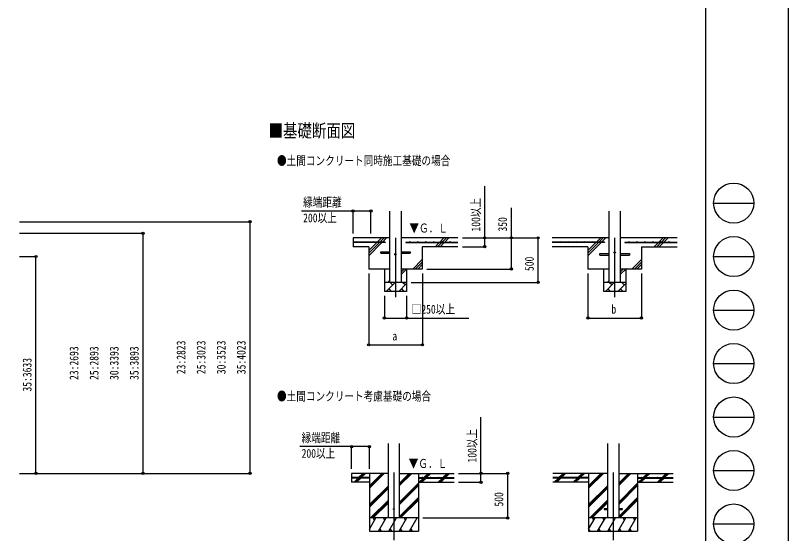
# Model space of a CAD drawing. Units: millimetres, scale not verified. Extents: x -12615 to 12615, y -8910 to 8910.
# Drawn here: x 3946 to 12615, y -5657 to 155 of the extents above; entities that cross this region are included whole.
import ezdxf
from ezdxf.enums import TextEntityAlignment as Align

# ---------------------------------------------------------------- set-up
doc = ezdxf.new("R2010")
doc.units = ezdxf.units.MM
doc.header["$LTSCALE"] = 40
for name, color, linetype in [('0-2_USER1', 3, 'Continuous'), ('0-3_YKK_12', 2, 'Continuous'), ('0-4_YKK_13', 4, 'Continuous'), ('0-5_YKK_A1', 4, 'Continuous'), ('0-6_YKK_D', 6, 'Continuous'), ('0-7_YKK_ZWAK', 7, 'Continuous')]:
    doc.layers.add(name, color=color, linetype=linetype)
doc.styles.add('ＭＳ ゴシック', font='')
doc.styles.get('ＭＳ ゴシック').set_extended_font_data('MS Gothic')

msp = doc.modelspace()

# ---------------------------------------------------------------- linework, layer by layer
at = {"layer": '0-3_YKK_12'}
for p, q in [((8207.44, -2340.08), (8207.44, -3006.03)), ((10664.82, -2340.08), (10664.82, -3006.03)), ((8190.37, -4972.97), (8190.37, -5732.18)), ((10647.76, -4972.97), (10647.76, -5732.18))]:
    msp.add_line(p, q, dxfattribs=at)
at = {"layer": '0-4_YKK_13'}
for p, q in [((8042.44, -2497.08), (8144.94, -2497.08)), ((8042.44, -2513.08), (8042.44, -2497.08)), ((8042.44, -2513.08), (8144.94, -2513.08)), ((8269.94, -2497.08), (8372.44, -2497.08)), ((8269.94, -2513.08), (8372.44, -2513.08)), ((8372.44, -2497.08), (8372.44, -2513.08)), ((10499.82, -2517.08), (10602.32, -2517.08)), ((10499.82, -2533.08), (10499.82, -2517.08)), ((10499.82, -2533.08), (10602.32, -2533.08)), ((10727.32, -2517.08), (10829.82, -2517.08)), ((10727.32, -2533.08), (10829.82, -2533.08)), ((10829.82, -2517.08), (10829.82, -2533.08)), ((10547.76, -5377.68), (10547.76, -5386.68)), ((10547.76, -5377.68), (10585.26, -5377.68)), ((10547.76, -5386.68), (10585.26, -5386.68)), ((10710.26, -5377.68), (10747.76, -5377.68)), ((10710.26, -5386.68), (10747.76, -5386.68)), ((10747.76, -5377.68), (10747.76, -5386.68))]:
    msp.add_line(p, q, dxfattribs=at)
for centre, radius in [((10664.82, -2505.08), 8), ((8207.44, -2525.08), 8), ((8190.37, -5382.18), 5)]:
    msp.add_circle(centre, radius, dxfattribs=at)
at = {"layer": '0-5_YKK_A1'}
for p, q in [((8144.94, -2840.08), (8144.94, -2040.08)), ((8269.94, -2040.08), (8269.94, -2840.08)), ((10602.32, -2840.08), (10602.32, -2040.08)), ((10727.32, -2040.08), (10727.32, -2840.08)), ((8144.94, -2340.08), (7732.44, -2340.08)), ((7732.44, -2340.08), (7732.44, -2440.08)), ((8003.37, -2387.58), (8050.87, -2340.08)), ((8031.65, -2387.58), (8079.15, -2340.08)), ((8059.94, -2387.58), (8107.44, -2340.08)), ((8907.44, -2340.08), (8269.94, -2340.08)), ((8703.37, -2387.58), (8750.87, -2340.08)), ((8731.65, -2387.58), (8779.15, -2340.08)), ((8759.94, -2387.58), (8807.44, -2340.08)), ((10602.32, -2340.08), (9964.82, -2340.08)), ((10460.76, -2387.58), (10508.26, -2340.08)), ((10489.04, -2387.58), (10536.54, -2340.08)), ((10517.32, -2387.58), (10564.82, -2340.08)), ((11364.82, -2340.08), (10727.32, -2340.08)), ((11160.76, -2387.58), (11208.26, -2340.08)), ((11189.04, -2387.58), (11236.54, -2340.08)), ((11217.32, -2387.58), (11264.82, -2340.08)), ((8092.44, -2387.58), (7732.44, -2387.58)), ((8092.44, -2392.58), (7732.44, -2392.58)), ((7907.44, -2540.08), (8054.94, -2392.58)), ((7907.44, -2483.52), (7998.37, -2392.58)), ((7907.44, -2511.8), (8026.65, -2392.58)), ((8092.44, -2387.58), (8092.44, -2392.58)), ((8322.44, -2387.58), (8907.44, -2387.58)), ((8322.44, -2387.58), (8322.44, -2392.58)), ((8322.44, -2392.58), (8907.44, -2392.58)), ((8650.87, -2440.08), (8698.37, -2392.58)), ((8679.15, -2440.08), (8726.65, -2392.58)), ((8707.44, -2440.08), (8754.94, -2392.58)), ((10549.82, -2387.58), (9964.82, -2387.58)), ((10549.82, -2392.58), (9964.82, -2392.58)), ((10364.82, -2540.08), (10512.32, -2392.58)), ((10364.82, -2483.52), (10455.76, -2392.58)), ((10364.82, -2511.8), (10484.04, -2392.58)), ((10549.82, -2387.58), (10549.82, -2392.58)), ((10779.82, -2387.58), (11364.82, -2387.58)), ((10779.82, -2387.58), (10779.82, -2392.58)), ((10779.82, -2392.58), (11364.82, -2392.58)), ((11108.26, -2440.08), (11155.76, -2392.58)), ((11136.54, -2440.08), (11184.04, -2392.58)), ((11164.82, -2440.08), (11212.32, -2392.58)), ((7907.44, -2440.08), (7732.44, -2440.08)), ((7907.44, -2440.08), (7907.44, -2690.08)), ((8907.44, -2440.08), (8507.44, -2440.08)), ((8507.44, -2440.08), (8507.44, -2690.08)), ((10364.82, -2440.08), (9964.82, -2440.08)), ((10364.82, -2440.08), (10364.82, -2690.08)), ((10964.82, -2440.08), (10964.82, -2690.08)), ((10964.82, -2440.08), (11364.82, -2440.08)), ((8400.87, -2690.08), (8507.44, -2583.52)), ((10858.26, -2690.08), (10964.82, -2583.52)), ((8429.15, -2690.08), (8507.44, -2611.8)), ((8457.44, -2690.08), (8507.44, -2640.08)), ((10886.54, -2690.08), (10964.82, -2611.8)), ((10914.82, -2690.08), (10964.82, -2640.08)), ((8144.94, -2690.08), (7907.44, -2690.08)), ((8082.44, -2690.08), (8082.44, -2940.08)), ((8269.94, -2751.75), (8331.6, -2690.08)), ((8269.94, -2723.47), (8303.32, -2690.08)), ((8507.44, -2690.08), (8269.94, -2690.08)), ((8332.44, -2690.08), (8332.44, -2940.08)), ((10602.32, -2690.08), (10364.82, -2690.08)), ((10539.82, -2690.08), (10539.82, -2940.08)), ((10727.32, -2751.75), (10788.99, -2690.08)), ((10727.32, -2723.47), (10760.71, -2690.08)), ((10964.82, -2690.08), (10727.32, -2690.08)), ((10789.82, -2690.08), (10789.82, -2940.08)), ((8332.44, -2840.08), (8082.44, -2840.08)), ((8103.17, -2940.08), (8203.17, -2840.08)), ((8125.03, -2840.08), (8144.94, -2820.18)), ((8174.62, -2868.64), (8146.07, -2840.08)), ((8244.59, -2940.08), (8332.44, -2852.24)), ((8316.04, -2868.64), (8287.49, -2840.08)), ((10789.82, -2840.08), (10539.82, -2840.08)), ((10560.56, -2940.08), (10660.56, -2840.08)), ((10582.42, -2840.08), (10602.32, -2820.18)), ((10632.01, -2868.64), (10603.45, -2840.08)), ((10701.98, -2940.08), (10789.82, -2852.24)), ((10773.43, -2868.64), (10744.88, -2840.08)), ((8332.44, -2940.08), (8082.44, -2940.08)), ((8131.73, -2911.53), (8160.28, -2940.08)), ((8273.15, -2911.53), (8301.7, -2940.08)), ((10789.82, -2940.08), (10539.82, -2940.08)), ((10589.11, -2911.53), (10617.67, -2940.08)), ((10730.54, -2911.53), (10759.09, -2940.08)), ((8127.87, -5482.18), (8127.87, -4646.83)), ((8252.87, -5482.18), (8252.87, -4646.83)), ((10585.26, -4645.83), (10585.26, -5482.18)), ((10710.26, -4645.83), (10710.26, -5482.18)), ((7794.34, -5029.68), (7841.84, -4982.18)), ((7808.48, -5029.68), (7855.98, -4982.18)), ((7822.62, -5029.68), (7870.12, -4982.18)), ((7915.37, -4982.18), (7915.37, -5632.18)), ((7915.37, -5149.06), (8082.26, -4982.18)), ((7915.37, -5134.92), (8068.11, -4982.18)), ((7915.37, -5120.78), (8053.97, -4982.18)), ((8252.87, -5119.93), (8390.62, -4982.18)), ((8252.87, -5105.79), (8376.48, -4982.18)), ((8252.87, -5091.65), (8362.34, -4982.18)), ((8252.87, -4982.18), (8865.37, -4982.18)), ((8465.37, -4982.18), (8465.37, -5632.18)), ((8526.97, -5029.68), (8574.47, -4982.18)), ((8541.11, -5029.68), (8588.61, -4982.18)), ((8555.26, -5029.68), (8602.76, -4982.18)), ((8739.1, -5029.68), (8786.6, -4982.18)), ((8753.25, -5029.68), (8800.75, -4982.18)), ((8767.39, -5029.68), (8814.89, -4982.18)), ((10585.26, -4982.18), (9972.76, -4982.18)), ((10039.6, -5029.68), (10087.1, -4982.18)), ((10053.74, -5029.68), (10055.41, -5028.02)), ((10058.6, -5024.83), (10101.24, -4982.18)), ((10067.88, -5029.68), (10115.38, -4982.18)), ((10251.73, -5029.68), (10299.23, -4982.18)), ((10265.87, -5029.68), (10313.37, -4982.18)), ((10280.01, -5029.68), (10327.51, -4982.18)), ((10372.76, -4982.18), (10372.76, -5632.18)), ((10372.76, -5149.06), (10539.65, -4982.18)), ((10372.76, -5134.92), (10525.5, -4982.18)), ((10372.76, -5120.78), (10511.36, -4982.18)), ((10710.26, -5119.93), (10848.01, -4982.18)), ((10710.26, -5105.79), (10833.87, -4982.18)), ((10710.26, -5091.65), (10819.73, -4982.18)), ((10710.26, -4982.18), (11322.76, -4982.18)), ((10922.76, -4982.18), (10922.76, -5632.18)), ((10984.36, -5029.68), (11031.86, -4982.18)), ((10998.5, -5029.68), (11046, -4982.18)), ((11012.64, -5029.68), (11060.15, -4982.18)), ((11196.49, -5029.68), (11243.99, -4982.18)), ((11210.64, -5029.68), (11258.14, -4982.18)), ((11224.78, -5029.68), (11272.28, -4982.18)), ((7915.37, -5029.68), (7715.37, -5029.68)), ((7915.37, -5034.68), (7715.37, -5034.68)), ((7915.37, -5082.18), (7715.37, -5082.18)), ((7743.24, -5080.78), (7789.34, -5034.68)), ((7755.98, -5082.18), (7803.48, -5034.68)), ((7770.12, -5082.18), (7817.62, -5034.68)), ((7915.37, -5029.68), (7915.37, -5034.68)), ((8252.87, -5303.78), (8465.37, -5091.28)), ((8252.87, -5317.92), (8465.37, -5105.42)), ((8465.37, -5029.68), (8865.37, -5029.68)), ((8465.37, -5029.68), (8465.37, -5034.68)), ((8465.37, -5034.68), (8865.37, -5034.68)), ((8465.37, -5082.18), (8865.37, -5082.18)), ((8474.47, -5082.18), (8521.97, -5034.68)), ((8488.61, -5082.18), (8536.11, -5034.68)), ((8502.76, -5082.18), (8550.26, -5034.68)), ((8686.6, -5082.18), (8734.1, -5034.68)), ((8700.75, -5082.18), (8748.25, -5034.68)), ((8714.89, -5082.18), (8762.39, -5034.68)), ((10372.76, -5029.68), (9972.76, -5029.68)), ((10372.76, -5034.68), (9972.76, -5034.68)), ((10372.76, -5082.18), (9972.76, -5082.18)), ((9987.1, -5082.18), (10034.6, -5034.68)), ((10001.24, -5082.18), (10048.74, -5034.68)), ((10015.38, -5082.18), (10062.88, -5034.68)), ((10200.63, -5080.78), (10246.73, -5034.68)), ((10213.37, -5082.18), (10260.87, -5034.68)), ((10227.51, -5082.18), (10275.01, -5034.68)), ((10372.76, -5029.68), (10372.76, -5034.68)), ((10710.26, -5303.78), (10922.76, -5091.28)), ((10710.26, -5317.92), (10922.76, -5105.42)), ((10922.76, -5029.68), (11322.76, -5029.68)), ((10922.76, -5029.68), (10922.76, -5034.68)), ((10922.76, -5034.68), (11322.76, -5034.68)), ((10922.76, -5082.18), (11322.76, -5082.18)), ((10931.86, -5082.18), (10979.36, -5034.68)), ((10946, -5082.18), (10993.5, -5034.68)), ((10960.14, -5082.18), (11007.64, -5034.68)), ((11143.99, -5082.18), (11191.49, -5034.68)), ((11158.13, -5082.18), (11205.64, -5034.68)), ((11172.28, -5082.18), (11219.78, -5034.68)), ((7915.37, -5332.91), (8127.87, -5120.41)), ((7915.37, -5347.05), (8127.87, -5134.55)), ((7915.37, -5361.19), (8127.87, -5148.7)), ((8252.87, -5332.06), (8465.37, -5119.56)), ((10372.76, -5332.91), (10585.26, -5120.41)), ((10372.76, -5347.05), (10585.26, -5134.55)), ((10372.76, -5361.19), (10585.26, -5148.7)), ((10710.26, -5332.06), (10922.76, -5119.56)), ((7928.23, -5482.18), (8127.87, -5282.54)), ((8252.87, -5465.91), (8465.37, -5253.41)), ((8252.87, -5480.05), (8465.37, -5267.55)), ((8264.88, -5482.18), (8465.37, -5281.69)), ((10385.62, -5482.18), (10585.26, -5282.54)), ((10710.26, -5465.91), (10922.76, -5253.41)), ((10710.26, -5480.05), (10922.76, -5267.55)), ((10722.27, -5482.18), (10922.76, -5281.69)), ((7942.37, -5482.18), (8127.87, -5296.68)), ((7956.52, -5482.18), (8127.87, -5310.83)), ((10399.76, -5482.18), (10585.26, -5296.68)), ((10413.91, -5482.18), (10585.26, -5310.83)), ((8465.37, -5482.18), (7915.37, -5482.18)), ((7915.37, -5607.63), (7987.8, -5482.18)), ((7972.8, -5508.17), (7957.8, -5482.18)), ((8016.67, -5632.18), (8103.27, -5482.18)), ((8088.27, -5508.16), (8073.27, -5482.18)), ((8132.14, -5632.18), (8218.74, -5482.18)), ((8203.74, -5508.17), (8188.74, -5482.18)), ((8247.61, -5632.18), (8334.21, -5482.18)), ((8319.21, -5508.17), (8304.21, -5482.18)), ((8363.08, -5632.18), (8449.68, -5482.18)), ((8419.68, -5482.18), (8419.68, -5482.18)), ((10922.76, -5482.18), (10372.76, -5482.18)), ((10372.76, -5607.63), (10445.19, -5482.18)), ((10430.19, -5508.17), (10415.19, -5482.18)), ((10474.06, -5632.18), (10560.66, -5482.18)), ((10545.66, -5508.16), (10530.66, -5482.18)), ((10589.53, -5632.18), (10676.13, -5482.18)), ((10661.13, -5508.17), (10646.13, -5482.18)), ((10705, -5632.18), (10791.6, -5482.18)), ((10776.6, -5508.17), (10761.6, -5482.18)), ((10820.47, -5632.18), (10907.07, -5482.18)), ((10892.07, -5508.16), (10877.07, -5482.18)), ((7915.37, -5632.18), (8465.37, -5632.18)), ((8031.67, -5606.2), (8046.67, -5632.18)), ((8147.14, -5606.2), (8162.14, -5632.18)), ((8262.61, -5606.2), (8277.61, -5632.18)), ((8378.08, -5606.2), (8393.08, -5632.18)), ((10372.76, -5632.18), (10922.76, -5632.18)), ((10373.59, -5606.2), (10388.59, -5632.18)), ((10489.06, -5606.2), (10504.06, -5632.18)), ((10604.53, -5606.2), (10619.53, -5632.18)), ((10720, -5606.2), (10735, -5632.18)), ((10835.47, -5606.2), (10850.47, -5632.18))]:
    msp.add_line(p, q, dxfattribs=at)
msp.add_lwpolyline([(8127.87, -4982.18), (7715.37, -4982.18), (7715.37, -5082.18)], dxfattribs=at)
for centre in [(7777.44, -2385.08), (7867.44, -2385.08), (7957.44, -2385.08), (8047.44, -2385.08), (8367.44, -2385.08), (8457.44, -2385.08), (8547.44, -2385.08), (8637.44, -2385.08), (8727.44, -2385.08), (8817.44, -2385.08), (10054.82, -2385.08), (10144.82, -2385.08), (10234.82, -2385.08), (10324.82, -2385.08), (10414.82, -2385.08), (10504.82, -2385.08), (10824.82, -2385.08), (10914.82, -2385.08), (11004.82, -2385.08), (11094.82, -2385.08), (11184.82, -2385.08), (11274.82, -2385.08), (7780.37, -5027.18), (7870.37, -5027.18), (8510.37, -5027.18), (8600.37, -5027.18), (8690.37, -5027.18), (8780.37, -5027.18), (10057.76, -5027.18), (10147.76, -5027.18), (10237.76, -5027.18), (10327.76, -5027.18), (10967.76, -5027.18), (11057.76, -5027.18), (11147.76, -5027.18), (11237.76, -5027.18)]:
    msp.add_circle(centre, 2.5, dxfattribs=at)
at = {"layer": '0-6_YKK_D'}
for p, q in [((7732.44, -2290.08), (7732.44, -2039.08)), ((7932.44, -2290.08), (7932.44, -2039.08)), ((3989.26, -2159.07), (6577.41, -2159.07)), ((6576.41, -4982.18), (6576.41, -2159.07)), ((3990.26, -2289.18), (5377.41, -2289.18)), ((5376.41, -4982.18), (5376.41, -2289.18)), ((8957.44, -2340.08), (9208.44, -2340.08)), ((8957.44, -2340.08), (9808.44, -2340.08)), ((8957.44, -2340.08), (9508.44, -2340.08)), ((9807.44, -2840.08), (9807.44, -2340.08)), ((8957.44, -2440.08), (9208.44, -2440.08)), ((3989.26, -2549.18), (4176.41, -2549.18)), ((4175.41, -4982.18), (4175.41, -2549.18)), ((7907.44, -2740.08), (7907.44, -3541.08)), ((8508.44, -2740.08), (8508.44, -3541.08)), ((8557.44, -2690.08), (9508.44, -2690.08)), ((10364.82, -2740.08), (10364.82, -3241.08)), ((10964.82, -2740.08), (10964.82, -3241.08)), ((8382.44, -2840.08), (9808.44, -2840.08)), ((8082.44, -2990.08), (8082.44, -3241.08)), ((8332.44, -2990.08), (8332.44, -3241.08)), ((10364.82, -3240.08), (10964.82, -3240.08)), ((7907.44, -3540.08), (8508.44, -3540.08)), ((7715.37, -4932.18), (7715.37, -4681.18)), ((7915.37, -4932.18), (7915.37, -4681.18)), ((3989.26, -4982.18), (4176.41, -4982.18)), ((3989.26, -4982.18), (6577.41, -4982.18)), ((3990.26, -4982.18), (5377.41, -4982.18)), ((8915.37, -4982.18), (9466.37, -4982.18)), ((8915.37, -4982.18), (9166.37, -4982.18)), ((9465.37, -5482.18), (9465.37, -4982.18)), ((8915.37, -5082.18), (9166.37, -5082.18)), ((8515.37, -5482.18), (9466.37, -5482.18))]:
    msp.add_line(p, q, dxfattribs=at)
for points in [[(9207.44, -2440.08), (9207.44, -2340.08), (9207.44, -1759.48)], [(7932.44, -2040.08), (7732.44, -2040.08), (7151.84, -2040.08)], [(9507.44, -2690.08), (9507.44, -2340.08), (9507.44, -2004.28)], [(8082.44, -3240.08), (8332.44, -3240.08), (9028.24, -3240.08)], [(9165.37, -5082.18), (9165.37, -4982.18), (9165.37, -4350.58)], [(7915.37, -4682.18), (7715.37, -4682.18), (7134.77, -4682.18)]]:
    msp.add_lwpolyline(points, dxfattribs=at)
for centre in [(7732.44, -2040.08), (7932.44, -2040.08), (6576.41, -2159.07), (5376.41, -2289.18), (9207.44, -2340.08), (9507.44, -2340.08), (9807.44, -2340.08), (9207.44, -2440.08), (4175.41, -2549.18), (9507.44, -2690.08), (9807.44, -2840.08), (8082.44, -3240.08), (8332.44, -3240.08), (10364.82, -3240.08), (10964.82, -3240.08), (7907.44, -3540.08), (8508.44, -3540.08), (7715.37, -4682.18), (7915.37, -4682.18), (4175.41, -4982.18), (5376.41, -4982.18), (6576.41, -4982.18), (9165.37, -4982.18), (9465.37, -4982.18), (9165.37, -5082.18), (9465.37, -5482.18)]:
    msp.add_circle(centre, 12.75, dxfattribs=at)
at = {"layer": '0-7_YKK_ZWAK'}
for p, q in [((11685.06, 8325), (11685.06, -7575)), ((11775.06, -1950), (12225.06, -1950)), ((11775.06, -2550), (12225.06, -2550)), ((11775.06, -3150), (12225.06, -3150)), ((11775.06, -3750), (12225.06, -3750)), ((11775.06, -4350), (12225.06, -4350)), ((11775.06, -4950), (12225.06, -4950)), ((11775.06, -5550), (12225.06, -5550))]:
    msp.add_line(p, q, dxfattribs=at)
msp.add_lwpolyline([(-12615, -8910), (12615, -8910), (12615, 8910), (-12615, 8910)], close=True, dxfattribs=at)
for centre in [(12000.06, -1950), (12000.06, -2550), (12000.06, -3150), (12000.06, -3750), (12000.06, -4350), (12000.06, -4950), (12000.06, -5550)]:
    msp.add_circle(centre, 225, dxfattribs=at)

# ---------------------------------------------------------------- texts
at = {"layer": '0-2_USER1', "style": 'ＭＳ ゴシック', "width": 0.8}
for s, height, p in [('■基礎断面図', 148.5, (6783.8, -1256.35)), ('●土間コンクリート同時施工基礎の場合', 98.97, (6878.55, -1554.26)), ('●土間コンクリート考慮基礎の場合', 98.97, (6878.55, -4196.36))]:
    msp.add_text(s, height=height, dxfattribs=at).set_placement(p, align=Align.BOTTOM_LEFT)
at = {"layer": '0-5_YKK_A1', "style": 'ＭＳ ゴシック', "width": 0.8}
for p in [(8363.03, -2310.58), (8355.53, -4951.52)]:
    msp.add_text('▼Ｇ．Ｌ', height=98.97, dxfattribs=at).set_placement(p, align=Align.BOTTOM_LEFT)
at = {"layer": '0-6_YKK_D', "style": 'ＭＳ ゴシック', "width": 0.8}
for s, p in [('縁端距離', (7171.84, -2020.08)), ('200以上', (7171.84, -2195.08)), ('□250以上', (8389.04, -3220.08)), ('b', (10628.82, -3220.08)), ('a', (8171.94, -3520.08)), ('縁端距離', (7154.77, -4662.18)), ('200以上', (7154.77, -4837.18))]:
    msp.add_text(s, height=98.97, dxfattribs=at).set_placement(p, align=Align.BOTTOM_LEFT)
for s, p in [('100以上', (9187.44, -2269.08)), ('350', (9487.44, -2269.08)), ('500', (9787.44, -2712.48)), ('23:2823', (5881.41, -3869.43)), ('25:3023', (6106.41, -3869.43)), ('30:3523', (6331.41, -3869.43)), ('35:4023', (6556.41, -3869.43)), ('23:2693', (4681.41, -3934.48)), ('25:2893', (4906.41, -3934.48)), ('30:3393', (5131.41, -3934.48)), ('35:3893', (5356.41, -3934.48)), ('35:3633', (4155.41, -4064.48)), ('100以上', (9145.37, -4860.18)), ('500', (9445.37, -5354.58))]:
    msp.add_text(s, height=98.97, rotation=90, dxfattribs=at).set_placement(p, align=Align.BOTTOM_LEFT)

doc.saveas('drawing.dxf')
